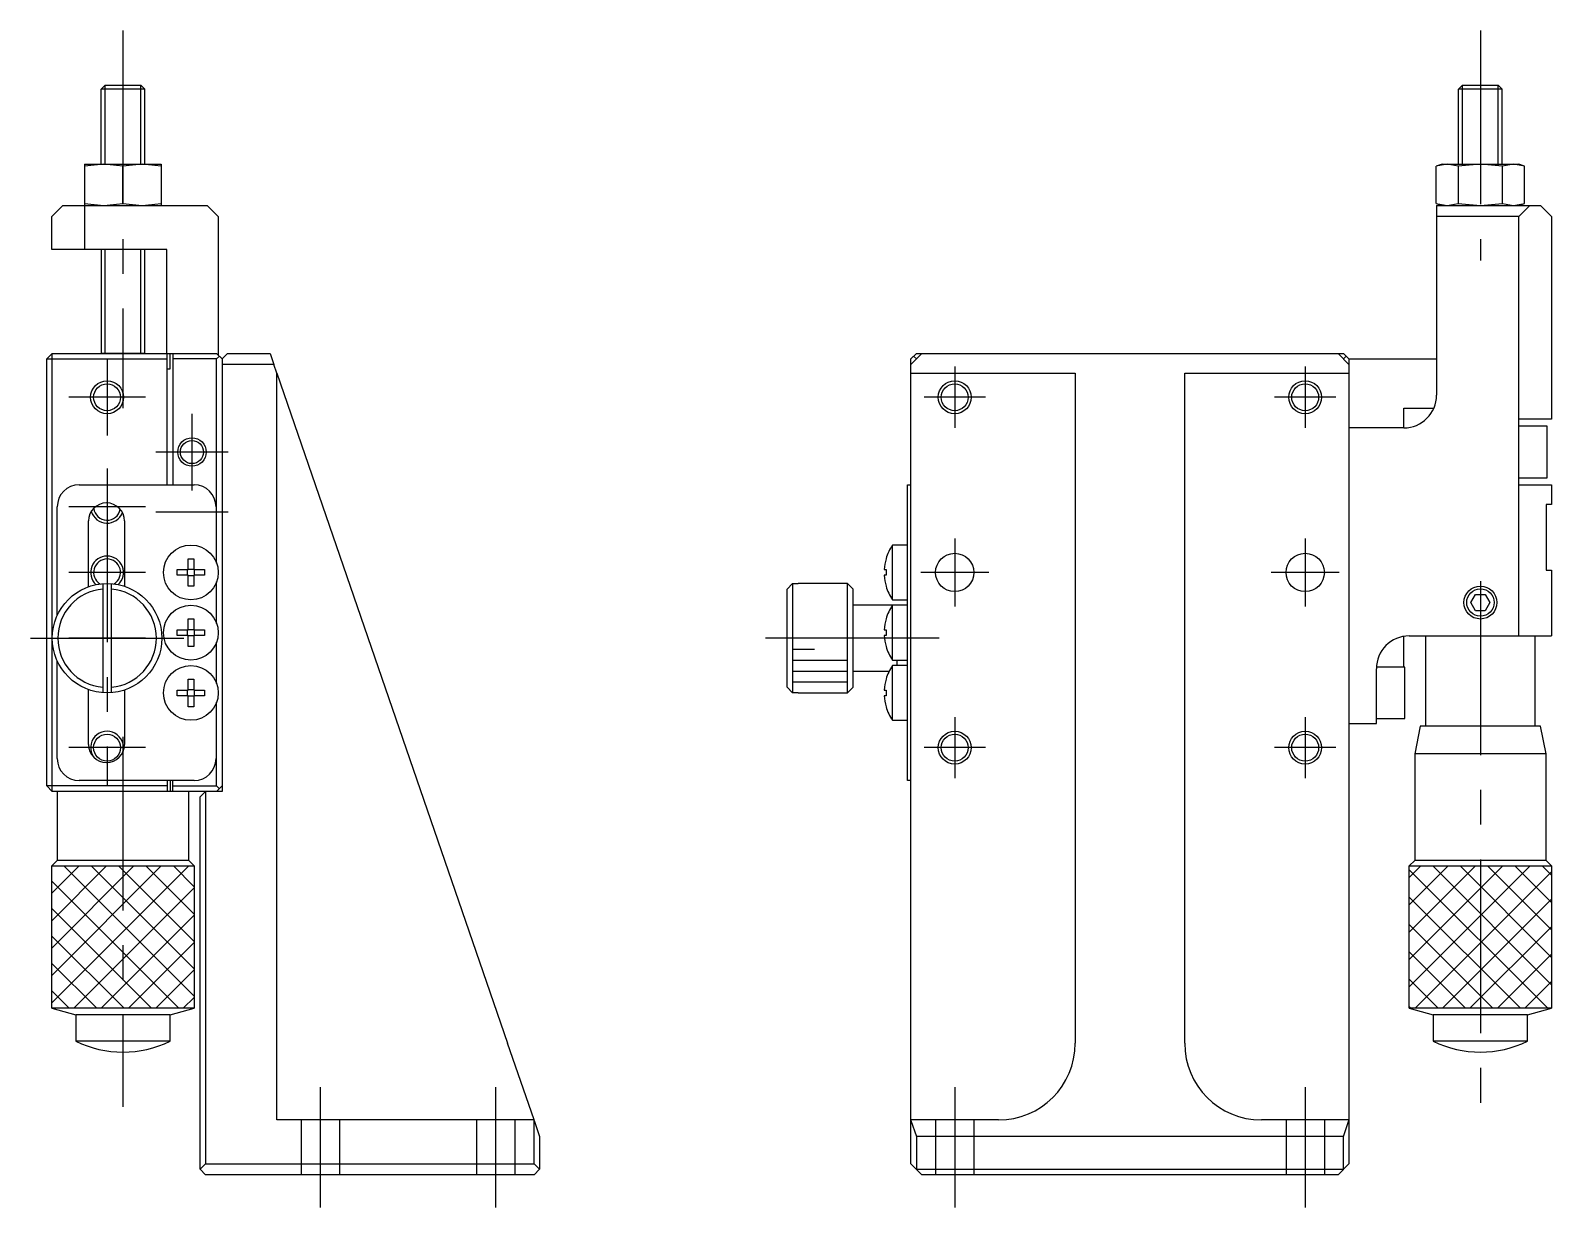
# Model space of a CAD drawing. Extents: x 0 to 297, y -8 to 245.
# Drawn here: x 158.5 to 297.4, y 75.7 to 183.3 of the extents above; entities that cross this region are included whole.
import ezdxf

# ---------------------------------------------------------------- set-up
doc = ezdxf.new("R2010")
doc.units = 0
doc.header["$LTSCALE"] = 0.5
doc.linetypes.add('CENTER', pattern=[50.8, 31.75, -6.35, 6.35, -6.35])
doc.linetypes.add('DASHED', pattern=[19.05, 12.7, -6.35])
for name, color, linetype in [('MSM_CENTER', 1, 'CENTER'), ('MSM_CONTINUOUS', 7, 'CONTINUOUS'), ('MSM_DASHED', 4, 'DASHED'), ('MSM_NARROW', 5, 'CONTINUOUS')]:
    doc.layers.add(name, color=color, linetype=linetype)

msp = doc.modelspace()

# ---------------------------------------------------------------- linework, layer by layer
at = {"layer": 'MSM_CENTER'}
for p, q in [((166.95, 183.25), (166.95, 148.75)), ((290.9, 183.25), (290.9, 162.25)), ((165.5, 153.249999), (165.5, 146.250001)), ((242.900001, 152.55), (242.900001, 146.95)), ((274.900001, 152.55), (274.900001, 146.95)), ((168.999999, 149.75), (162.000001, 149.75)), ((245.700001, 149.75), (240.100001, 149.75)), ((277.700001, 149.75), (272.100001, 149.75)), ((173.250001, 148.249998), (173.250001, 141.25)), ((176.550001, 144.749999), (169.950001, 144.749999)), ((165.5, 143.249999), (165.5, 114.250001)), ((168.999999, 139.75), (162.000001, 139.75)), ((176.550001, 139.25), (169.950001, 139.25)), ((242.900001, 136.85), (242.900001, 130.65)), ((274.900001, 136.85), (274.900001, 130.65)), ((168.999999, 133.75), (162.000001, 133.75)), ((246.000001, 133.75), (239.800001, 133.75)), ((278.000001, 133.75), (271.800001, 133.75)), ((290.9, 132.95), (290.9, 84.949993)), ((158.5, 127.75), (172.5, 127.75)), ((168.999999, 127.750002), (162.000001, 127.750002)), ((241.485428, 127.75), (222.6, 127.75)), ((242.900001, 120.55), (242.900001, 114.95)), ((274.900001, 120.55), (274.900001, 114.95)), ((166.95, 118.75), (166.95, 84.949993)), ((168.999999, 117.75), (162.000001, 117.75)), ((245.700001, 117.75), (240.100001, 117.75)), ((277.700001, 117.75), (272.100001, 117.75)), ((185, 75.75), (185, 86.75)), ((201, 75.75), (201, 86.75)), ((242.9, 86.75), (242.9, 75.75)), ((274.9, 86.75), (274.9, 75.75))]:
    msp.add_line(p, q, dxfattribs=at)
at = {"layer": 'MSM_CONTINUOUS'}
for p, q in [((164.95, 177.871), (165.329, 178.25)), ((168.95, 177.871), (164.95, 177.871)), ((164.95, 171.05), (164.95, 177.871)), ((165.329, 178.25), (168.571, 178.25)), ((168.571, 178.25), (168.95, 177.871)), ((168.95, 171.05), (168.95, 177.871)), ((288.9, 177.871), (289.279, 178.25)), ((292.9, 177.871), (288.9, 177.871)), ((288.9, 171.05), (288.9, 177.871)), ((289.279, 178.25), (292.521, 178.25)), ((292.521, 178.25), (292.9, 177.871)), ((292.9, 171.05), (292.9, 177.871)), ((165.2, 171.05), (163.45, 170.852928)), ((163.45, 171.05), (170.45, 171.05)), ((163.45, 171.05), (163.45, 163.25)), ((166.95, 170.852928), (165.2, 171.05)), ((168.7, 171.05), (166.95, 170.852928)), ((166.95, 167.447072), (166.95, 170.852928)), ((170.45, 170.852928), (168.7, 171.05)), ((170.45, 171.05), (170.45, 167.25)), ((287.868911, 171.05), (286.858548, 170.852928)), ((287.4, 171.05), (286.858548, 170.852928)), ((286.858548, 167.447072), (286.858548, 170.852928)), ((287.4, 171.05), (294.4, 171.05)), ((288.879274, 170.852928), (287.868911, 171.05)), ((290.9, 171.05), (288.879274, 170.852928)), ((288.879274, 170.852928), (288.879274, 167.447072)), ((292.920726, 170.852928), (290.9, 171.05)), ((293.931089, 171.05), (292.920726, 170.852928)), ((292.920726, 167.447072), (292.920726, 170.852928)), ((294.941452, 170.852928), (293.931089, 171.05)), ((294.941452, 170.852928), (294.4, 171.05)), ((294.941452, 167.447072), (294.941452, 170.852928)), ((160.45, 166.25), (161.45, 167.25)), ((161.45, 167.25), (174.65, 167.25)), ((163.45, 167.447072), (165.2, 167.25)), ((165.2, 167.25), (166.95, 167.447072)), ((166.95, 167.447072), (168.7, 167.25)), ((168.7, 167.25), (170.45, 167.447072)), ((175.65, 166.25), (174.65, 167.25)), ((286.858548, 167.447072), (287.868911, 167.25)), ((286.858548, 167.447072), (287.4, 167.25)), ((286.9, 167.25), (286.9, 149.95)), ((286.9, 167.25), (296.4, 167.25)), ((287.868911, 167.25), (288.879274, 167.447072)), ((288.879274, 167.447072), (290.9, 167.25)), ((290.9, 167.25), (292.920726, 167.447072)), ((292.920726, 167.447072), (293.931089, 167.25)), ((293.931089, 167.25), (294.941452, 167.447072)), ((294.4, 167.25), (294.941452, 167.447072)), ((294.4, 166.25), (295.4, 167.25)), ((296.4, 167.25), (297.4, 166.25)), ((160.45, 163.25), (160.45, 166.25)), ((175.65, 166.25), (175.65, 153.6)), ((294.4, 166.25), (286.9, 166.25)), ((294.4, 127.95), (294.4, 166.25)), ((297.4, 166.25), (297.4, 147.75)), ((170.95, 163.25), (160.45, 163.25)), ((164.95, 163.25), (164.95, 153.785898)), ((168.95, 153.785898), (168.95, 163.25)), ((170.95, 153.75), (170.95, 163.25)), ((160, 153.25), (160.5, 153.75)), ((160, 153.25), (171, 153.25)), ((160, 114.25), (160, 153.25)), ((160.5, 153.75), (175.5, 153.75)), ((160.5, 113.75), (160.5, 153.75)), ((164.949995, 153.785898), (168.95, 153.785898)), ((171, 141.75), (171, 153.75)), ((171.25, 152.35), (171.25, 153.75)), ((171.5, 153.75), (171.5, 141.75)), ((175.5, 153.25), (171.5, 153.25)), ((175.5, 153.75), (176, 153.25)), ((175.75, 153.5), (175.5, 153.25)), ((175.5, 134.602936), (175.5, 153.25)), ((176.5, 153.75), (176, 153.25)), ((176, 153.25), (176, 113.75)), ((176.5, 153.75), (180.380576, 153.75)), ((180.380576, 153.75), (180.724903, 152.75)), ((239.4, 153.75), (238.9, 153.25)), ((239.9, 153.75), (238.9, 152.75)), ((238.9, 79.75), (238.9, 153.25)), ((239.15, 153.5), (239.4, 153.25)), ((239.4, 153.75), (278.4, 153.75)), ((278.9, 152.75), (277.9, 153.75)), ((278.9, 153.25), (278.4, 153.75)), ((278.4, 153.25), (278.65, 153.5)), ((278.9, 153.25), (286.9, 153.25)), ((278.9, 153.25), (278.9, 79.75)), ((171, 152.35), (171.25, 152.35)), ((180.724903, 152.75), (176, 152.75)), ((181, 151.951061), (180.724903, 152.75)), ((181, 83.75), (181, 151.951061)), ((181, 151.951061), (202.073215, 90.75)), ((238.9, 151.951061), (253.9, 151.951061)), ((253.9, 151.951061), (253.9, 90.75)), ((263.9, 151.951061), (278.9, 151.951061)), ((263.9, 90.75), (263.9, 151.951061)), ((283.9, 148.75), (286.649545, 148.75)), ((283.9, 146.95), (283.9, 148.75)), ((297.4, 147.75), (294.4, 147.75)), ((283.9, 146.95), (278.9, 146.95)), ((297, 147.1), (294.4, 147.1)), ((297, 142.4), (297, 147.1)), ((162.95, 141.75), (173.45, 141.75)), ((238.6, 114.75), (238.6, 141.75)), ((238.6, 141.75), (238.9, 141.75)), ((294.4, 142.4), (297, 142.4)), ((294.4, 141.75), (297.4, 141.75)), ((297.4, 141.75), (297.4, 139.95)), ((160.95, 129.823041), (160.95, 139.75)), ((175.45, 139.75), (175.45, 134.729796)), ((296.9, 139.95), (296.9, 133.95)), ((297.4, 139.95), (296.9, 139.95)), ((163.8, 132.452127), (163.8, 138.45)), ((167.1, 138.45), (167.1, 132.487088)), ((237.208343, 131.25), (237.208343, 136.25)), ((238.6, 136.25), (237.208343, 136.25)), ((172.89, 135.00859), (173.41, 135.00859)), ((172.89, 134.01), (172.89, 135.00859)), ((173.41, 135.00859), (173.41, 134.01)), ((236.630564, 135.011933), (236.637419, 135.00859)), ((171.89141, 134.01), (172.89, 134.01)), ((171.89141, 133.49), (171.89141, 134.01)), ((172.89, 133.49), (171.89141, 133.49)), ((172.848625, 133.49), (172.848625, 134.01)), ((172.89, 134.051375), (173.41, 134.051375)), ((172.89, 132.49141), (172.89, 133.49)), ((173.41, 133.448625), (172.89, 133.448625)), ((173.41, 134.01), (174.40859, 134.01)), ((173.41, 133.49), (173.41, 132.49141)), ((174.40859, 133.49), (173.41, 133.49)), ((173.451375, 134.01), (173.451375, 133.49)), ((174.40859, 134.01), (174.40859, 133.49)), ((236.465047, 134.01), (236.637419, 134.01)), ((236.637419, 133.49), (236.465047, 133.49)), ((236.637419, 134.01), (236.637419, 133.49)), ((296.9, 133.95), (297.4, 133.95)), ((297.4, 133.95), (297.4, 127.95)), ((165.1, 132.733974), (165.1, 122.766026)), ((165.9, 122.766026), (165.9, 132.733974)), ((173.41, 132.49141), (172.89, 132.49141)), ((175.45, 132.770204), (175.45, 129.229796)), ((175.5, 129.102936), (175.5, 132.897064)), ((227.6, 132.232187), (228.1, 132.733974)), ((227.6, 123.267813), (227.6, 132.232187)), ((228.1, 132.733974), (228.1, 122.766026)), ((228.1, 132.733974), (228.6, 132.733974)), ((228.6, 132.733974), (228.6, 132.75)), ((233.1, 132.75), (228.6, 132.75)), ((233.1, 122.75), (233.1, 132.75)), ((233.6, 132.25), (233.1, 132.75)), ((233.6, 132.25), (233.6, 123.25)), ((236.637419, 132.49141), (236.630564, 132.488067)), ((238.6, 130.75), (233.6, 130.75)), ((237.208343, 131.25), (238.6, 131.25)), ((237.208343, 125.75), (237.208343, 130.75)), ((290.033975, 131), (290.466987, 131.75)), ((290.466987, 130.25), (290.033975, 131)), ((290.466987, 131.75), (291.333013, 131.75)), ((291.333013, 131.75), (291.766025, 131)), ((291.766025, 131), (291.333013, 130.25)), ((172.89, 129.50859), (173.41, 129.50859)), ((172.89, 128.51), (172.89, 129.50859)), ((173.41, 129.50859), (173.41, 128.51)), ((236.630564, 129.511933), (236.637419, 129.50859)), ((291.333013, 130.25), (290.466987, 130.25)), ((171.89141, 128.51), (172.89, 128.51)), ((171.89141, 127.99), (171.89141, 128.51)), ((172.89, 127.99), (171.89141, 127.99)), ((172.848625, 127.99), (172.848625, 128.51)), ((172.89, 128.551375), (173.41, 128.551375)), ((172.89, 126.99141), (172.89, 127.99)), ((173.41, 127.948625), (172.89, 127.948625)), ((173.41, 128.51), (174.40859, 128.51)), ((173.41, 127.99), (173.41, 126.99141)), ((174.40859, 127.99), (173.41, 127.99)), ((173.451375, 128.51), (173.451375, 127.99)), ((174.40859, 128.51), (174.40859, 127.99)), ((236.465047, 128.51), (236.637419, 128.51)), ((236.637419, 127.99), (236.465047, 127.99)), ((236.637419, 128.51), (236.637419, 127.99)), ((283.9, 125.1), (283.9, 127.90804)), ((284.4, 127.95), (297.4, 127.95)), ((285.9, 127.95), (285.9, 119.7)), ((295.9, 119.7), (295.9, 127.95)), ((173.41, 126.99141), (172.89, 126.99141)), ((175.45, 127.270204), (175.45, 123.729796)), ((175.5, 123.602936), (175.5, 127.397064)), ((236.637419, 126.99141), (236.630564, 126.988067)), ((160.95, 116.75), (160.95, 125.676959)), ((237.208343, 125.75), (238.6, 125.75)), ((237.208343, 120.25), (237.208343, 125.25)), ((238.6, 125.25), (237.208343, 125.25)), ((237.6, 125.75), (237.6, 125.25)), ((284, 125.1), (281.403752, 125.1)), ((284, 120.4), (284, 125.1)), ((172.89, 124.00859), (173.41, 124.00859)), ((172.89, 123.01), (172.89, 124.00859)), ((173.41, 124.00859), (173.41, 123.01)), ((233.6, 124.75), (236.918871, 124.75)), ((236.630564, 124.011933), (236.637419, 124.00859)), ((281.4, 119.95), (281.4, 124.95)), ((163.8, 118.05), (163.8, 123.047873)), ((167.1, 123.012912), (167.1, 118.05)), ((171.89141, 123.01), (172.89, 123.01)), ((171.89141, 122.49), (171.89141, 123.01)), ((172.89, 122.49), (171.89141, 122.49)), ((172.848625, 122.49), (172.848625, 123.01)), ((172.89, 123.051375), (173.41, 123.051375)), ((172.89, 121.49141), (172.89, 122.49)), ((173.41, 122.448625), (172.89, 122.448625)), ((173.41, 123.01), (174.40859, 123.01)), ((173.41, 122.49), (173.41, 121.49141)), ((174.40859, 122.49), (173.41, 122.49)), ((173.451375, 123.01), (173.451375, 122.49)), ((174.40859, 123.01), (174.40859, 122.49)), ((228.1, 122.766026), (227.6, 123.267813)), ((228.6, 122.766026), (228.1, 122.766026)), ((228.6, 122.75), (228.6, 122.766026)), ((228.6, 122.75), (233.1, 122.75)), ((233.1, 122.75), (233.6, 123.25)), ((236.465047, 123.01), (236.637419, 123.01)), ((236.637419, 122.49), (236.465047, 122.49)), ((236.637419, 123.01), (236.637419, 122.49)), ((173.41, 121.49141), (172.89, 121.49141)), ((175.45, 121.770204), (175.45, 116.75)), ((175.5, 114.25), (175.5, 121.897064)), ((236.637419, 121.49141), (236.630564, 121.488067)), ((237.208343, 120.25), (238.6, 120.25)), ((278.9, 119.95), (281.4, 119.95)), ((281.4, 120.4), (284, 120.4)), ((285.400003, 119.7), (284.900004, 117.200001)), ((296.399997, 119.7), (285.400003, 119.7)), ((296.899996, 117.200001), (296.399997, 119.7)), ((296.899996, 117.200001), (284.900004, 117.200001)), ((284.900004, 117.200001), (284.900004, 107.449996)), ((296.899996, 107.449996), (296.899996, 117.200001)), ((160.5, 113.75), (160, 114.25)), ((171, 114.25), (160, 114.25)), ((173.45, 114.75), (162.95, 114.75)), ((171, 114.75), (171, 113.75)), ((171.25, 114.75), (171.25, 113.75)), ((171.5, 113.75), (171.5, 114.75)), ((171.5, 114.25), (175.5, 114.25)), ((176, 114.25), (175.5, 113.75)), ((175.5, 114.25), (175.75, 114)), ((238.9, 114.75), (238.6, 114.75)), ((176, 113.75), (160.5, 113.75)), ((160.950004, 113.75), (160.950004, 107.449996)), ((172.949996, 107.449996), (172.949996, 113.75)), ((174, 113.25), (174.5, 113.75)), ((174, 79.25), (174, 113.25)), ((174.5, 113.75), (174.5, 79.75)), ((160.950004, 107.449996), (160.450001, 106.949994)), ((172.949996, 107.449996), (160.950004, 107.449996)), ((173.449999, 106.949994), (172.949996, 107.449996)), ((284.900004, 107.449996), (284.400001, 106.949994)), ((296.899996, 107.449996), (284.900004, 107.449996)), ((297.399999, 106.949994), (296.899996, 107.449996)), ((160.450001, 106.949994), (173.449999, 106.949994)), ((160.450001, 93.949993), (160.450001, 106.949994)), ((173.449999, 106.949994), (173.449999, 93.949993)), ((284.400001, 106.949994), (297.399999, 106.949994)), ((284.400001, 93.949993), (284.400001, 106.949994)), ((297.399999, 106.949994), (297.399999, 93.949993)), ((160.450001, 93.949993), (162.65, 93.360505)), ((173.449999, 93.949993), (160.450001, 93.949993)), ((171.25, 93.360505), (162.65, 93.360505)), ((162.65, 93.360505), (162.65, 90.949994)), ((171.25, 93.360505), (173.449999, 93.949993)), ((171.25, 90.949994), (171.25, 93.360505)), ((284.400001, 93.949993), (286.6, 93.360505)), ((297.399999, 93.949993), (284.400001, 93.949993)), ((295.2, 93.360505), (286.6, 93.360505)), ((286.6, 93.360505), (286.6, 90.949994)), ((295.2, 93.360505), (297.399999, 93.949993)), ((295.2, 90.949994), (295.2, 93.360505)), ((171.25, 90.949994), (162.65, 90.949994)), ((204.483509, 83.75), (202.073215, 90.75)), ((295.2, 90.949994), (286.6, 90.949994)), ((204.483509, 83.75), (181, 83.75)), ((204.5, 83.702105), (204.483509, 83.75)), ((204.5, 79.75), (204.5, 83.702105)), ((204.5, 83.702105), (205, 82.25)), ((246.9, 83.75), (238.9, 83.75)), ((238.9, 83.702105), (239.4, 82.25)), ((278.9, 83.75), (270.9, 83.75)), ((278.4, 82.25), (278.9, 83.702105)), ((205, 82.25), (205, 79.25)), ((239.4, 82.25), (239.4, 79.25)), ((278.4, 82.25), (239.4, 82.25)), ((278.4, 79.25), (278.4, 82.25)), ((174.5, 79.75), (174, 79.25)), ((174, 79.25), (174.5, 78.75)), ((174.5, 79.75), (204.5, 79.75)), ((205, 79.25), (204.5, 79.75)), ((204.5, 78.75), (205, 79.25)), ((239.9, 78.75), (238.9, 79.75)), ((239.4, 79.25), (278.4, 79.25)), ((278.9, 79.75), (277.9, 78.75)), ((204.5, 78.75), (174.5, 78.75)), ((277.9, 78.75), (239.9, 78.75))]:
    msp.add_line(p, q, dxfattribs=at)
for centre, radius in [((165.5, 149.75), 1.2295), ((242.900001, 149.75), 1.2295), ((274.900001, 149.75), 1.2295), ((173.250001, 144.749999), 1.0565), ((173.15, 133.75), 2.5), ((242.900001, 133.75), 1.75), ((274.900001, 133.75), 1.75), ((165.5, 127.75), 5), ((290.9, 131), 1.25), ((173.15, 128.25), 2.5), ((173.15, 122.75), 2.5), ((165.5, 117.75), 1.2295), ((242.900001, 117.75), 1.2295), ((274.900001, 117.75), 1.2295)]:
    msp.add_circle(centre, radius, dxfattribs=at)
for centre, radius, start, end in [((166.95, 157.25), 4, 240, 241.044976), ((166.95, 157.25), 4, 298.955024, 300), ((283.9, 149.95), 3, 270, 0), ((162.95, 139.75), 2, 90, 180), ((173.45, 139.75), 2, 0, 90), ((165.45, 138.45), 1.65, 0, 180), ((165.5, 139.75), 1.2295, 186.4571312, 349.13767247), ((240.95, 133.75), 4.5, 146.251011, 163.714157), ((165.5, 133.75), 1.2295, 302.003161, 237.996839), ((240.95, 133.75), 4.492483, 163.73057, 176.682184), ((240.95, 133.75), 4.492483, 183.317816, 196.26943), ((165.5, 127.75), 4.5, 95.099689, 264.900311), ((165.5, 127.75), 4.5, 275.099689, 84.900311), ((240.95, 133.75), 4.5, 196.285843, 213.748989), ((240.95, 128.25), 4.5, 146.251011, 163.714157), ((240.95, 128.25), 4.492483, 163.73057, 176.682184), ((240.95, 128.25), 4.492483, 183.317816, 196.26943), ((284.4, 124.95), 3, 90, 180), ((240.95, 128.25), 4.5, 196.285843, 213.748989), ((240.95, 122.75), 4.5, 146.251011, 163.714157), ((240.95, 122.75), 4.492483, 163.73057, 176.682184), ((240.95, 122.75), 4.492483, 183.317816, 196.26943), ((240.95, 122.75), 4.5, 196.285843, 213.748989), ((162.95, 116.75), 2, 180, 270), ((165.45, 118.05), 1.65, 180, 0), ((173.45, 116.75), 2, 270, 0), ((166.95, 99.694994), 9.745001, 243.816209, 296.183791), ((246.9, 90.75), 7, 270, 0), ((270.9, 90.75), 7, 180, 270), ((290.900002, 99.694994), 9.745001, 243.816202, 296.183785)]:
    msp.add_arc(centre, radius, start, end, dxfattribs=at)
at = {"layer": 'MSM_DASHED'}
for p, q in [((183.25, 78.75), (183.25, 83.75)), ((186.75, 78.75), (186.75, 83.75)), ((199.25, 78.75), (199.25, 83.75)), ((202.75, 78.75), (202.75, 83.75)), ((241.15, 83.75), (241.15, 78.75)), ((244.65, 83.75), (244.65, 78.75)), ((273.15, 83.75), (273.15, 78.75)), ((276.65, 83.75), (276.65, 78.75))]:
    msp.add_line(p, q, dxfattribs=at)
at = {"layer": 'MSM_NARROW'}
for p, q in [((165.329, 171.05), (165.329, 178.25)), ((168.571, 171.05), (168.571, 178.25)), ((289.279, 171.05), (289.279, 178.25)), ((292.521, 171.05), (292.521, 178.25)), ((165.329, 153.785898), (165.329, 163.25)), ((168.571, 153.785898), (168.571, 163.25)), ((228.1, 126.75), (230.1, 126.75)), ((228.1, 125.75), (233.1, 125.75)), ((228.1, 124.75), (233.1, 124.75)), ((228.1, 123.75), (233.1, 123.75)), ((160.450001, 104.450001), (162.949994, 106.949994)), ((160.450001, 101.950001), (165.449994, 106.949994)), ((160.450001, 99.450001), (167.949994, 106.949994)), ((160.450001, 96.950001), (170.449994, 106.949994)), ((160.450001, 94.450001), (172.949994, 106.949994)), ((161.550006, 106.949994), (173.449999, 95.050001)), ((164.050006, 106.949994), (173.449999, 97.550001)), ((166.550006, 106.949994), (173.449999, 100.050001)), ((169.050006, 106.949994), (173.449999, 102.550001)), ((171.550006, 106.949994), (173.449999, 105.050001)), ((284.400001, 105.900001), (285.449994, 106.949994)), ((284.400001, 103.400001), (287.949994, 106.949994)), ((284.400001, 100.900001), (290.449994, 106.949994)), ((284.400001, 98.400001), (292.949994, 106.949994)), ((284.400001, 95.900001), (295.449994, 106.949994)), ((284.400001, 106.599999), (297.050007, 93.949993)), ((284.949993, 93.949993), (297.399999, 106.399999)), ((286.550006, 106.949994), (297.399999, 96.100001)), ((289.050006, 106.949994), (297.399999, 98.600001)), ((291.550006, 106.949994), (297.399999, 101.100001)), ((294.050006, 106.949994), (297.399999, 103.600001)), ((296.550006, 106.949994), (297.399999, 106.100001)), ((160.450001, 105.549999), (172.050007, 93.949993)), ((162.449993, 93.949993), (173.449999, 104.949999)), ((160.450001, 103.049999), (169.550007, 93.949993)), ((284.400001, 104.099999), (294.550007, 93.949993)), ((287.449993, 93.949993), (297.399999, 103.899999)), ((164.949993, 93.949993), (173.449999, 102.449999)), ((284.400001, 101.599999), (292.050007, 93.949993)), ((289.949993, 93.949993), (297.399999, 101.399999)), ((160.450001, 100.549999), (167.050007, 93.949993)), ((167.449993, 93.949993), (173.449999, 99.949999)), ((284.400001, 99.099999), (289.550007, 93.949993)), ((292.449993, 93.949993), (297.399999, 98.899999)), ((160.450001, 98.049999), (164.550007, 93.949993)), ((169.949993, 93.949993), (173.449999, 97.449999)), ((284.400001, 96.599999), (287.050007, 93.949993)), ((294.949993, 93.949993), (297.399999, 96.399999)), ((160.450001, 95.549999), (162.050007, 93.949993)), ((172.449993, 93.949993), (173.449999, 94.949999)), ((284.400001, 94.099999), (284.550007, 93.949993))]:
    msp.add_line(p, q, dxfattribs=at)
for centre, radius in [((165.5, 149.75), 1.5), ((242.900001, 149.75), 1.5), ((274.900001, 149.75), 1.5), ((173.250001, 144.749999), 1.3), ((290.9, 131), 1.5), ((242.900001, 117.75), 1.5), ((274.900001, 117.75), 1.5)]:
    msp.add_circle(centre, radius, dxfattribs=at)
for centre, start, end in [((165.5, 139.75), 196.01275067, 339.58205301), ((165.5, 133.75), 312.59881289, 227.40118711), ((165.5, 117.75), 344.84993013, 214.07471429)]:
    msp.add_arc(centre, 1.5, start, end, dxfattribs=at)

doc.saveas('drawing.dxf')
